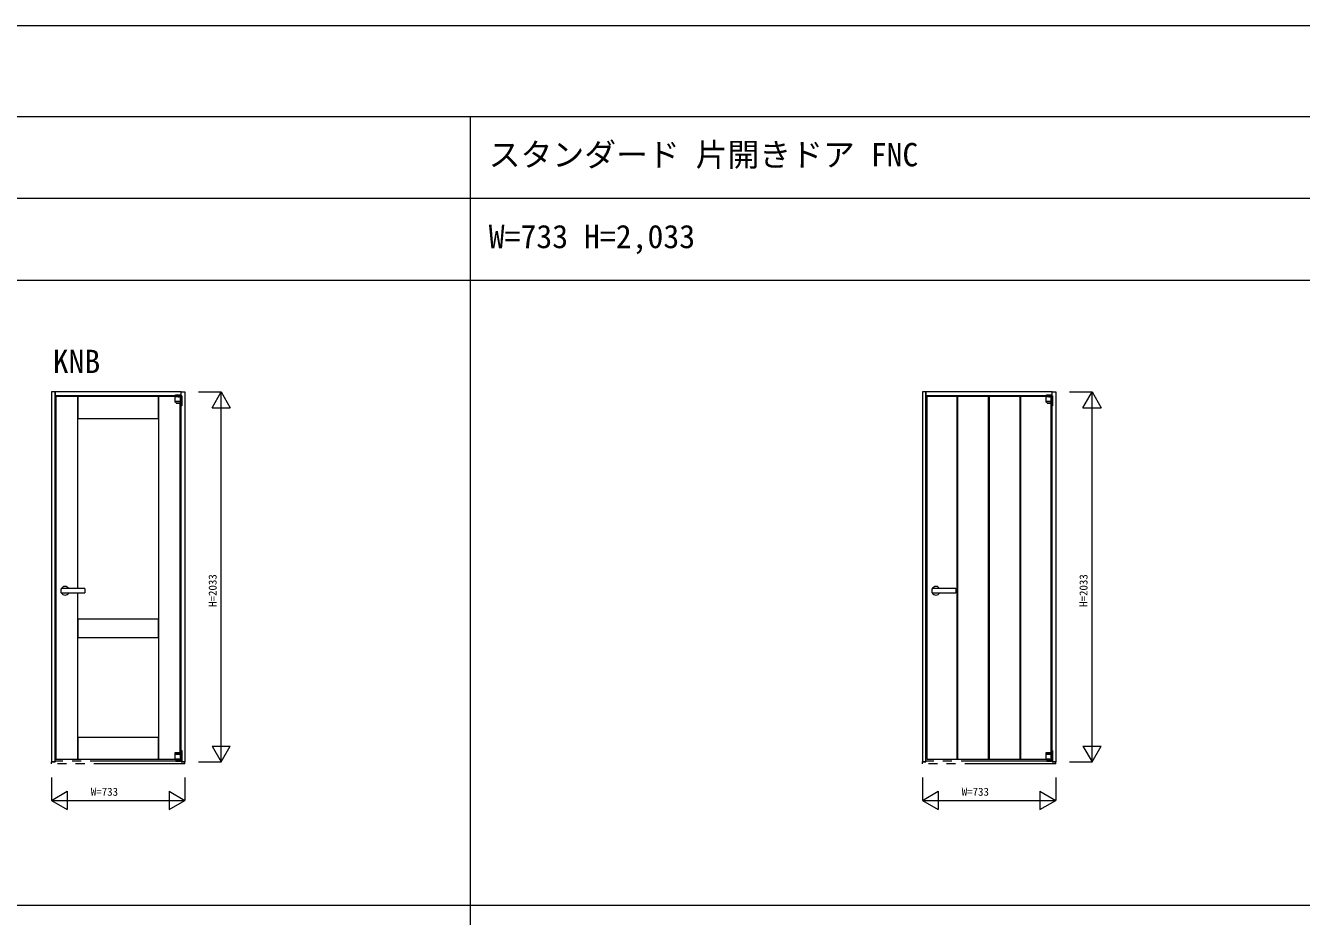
# Model space of a CAD drawing. Units: millimetres, scale not verified. Extents: x -14341 to 14341, y -10000 to 10000.
# Drawn here: x 314 to 7328, y 5102 to 10000 of the extents above; entities that cross this region are included whole.
import ezdxf
from ezdxf.enums import TextEntityAlignment as Align

# ---------------------------------------------------------------- set-up
doc = ezdxf.new("R2010")
doc.units = ezdxf.units.MM
doc.header["$LTSCALE"] = 50
doc.linetypes.add('USER2', pattern=[15, 10, -1, 1, -1, 1, -1])
doc.layers.add('0-0_0', color=7, linetype='Continuous')
for name, color, linetype, lineweight in [('0-1_YKK_F1', 7, 'Continuous', 18), ('0-2_YKK_A1', 4, 'Continuous', 18), ('0-3_YKK_N1', 2, 'Continuous', 18)]:
    doc.layers.add(name, color=color, linetype=linetype, lineweight=lineweight)
doc.styles.add('ＭＳ ゴシック', font='')
doc.styles.get('ＭＳ ゴシック').set_extended_font_data('MS Gothic')

msp = doc.modelspace()

# ---------------------------------------------------------------- linework, layer by layer
at = {"layer": '0-1_YKK_F1'}
for p, q in [((-14340.01, 10000), (14341.01, 10000)), ((-14340.01, 9500), (14159.99, 9500)), ((2759.99, -10000), (2759.99, 9500)), ((-14340.01, 9050), (14159.99, 9050)), ((-14340.01, 8600), (14159.99, 8600)), ((-14340.01, 5165), (14159.99, 5165))]:
    msp.add_line(p, q, dxfattribs=at)
at = {"layer": '0-2_YKK_A1'}
for p, q in [((601.51, 6904.5), (601.51, 7960.5)), ((1134.52, 7957.9), (1134.52, 7958.8)), ((1135.42, 7958.8), (1134.52, 7958.8)), ((1134.52, 7958.8), (1134.52, 7933.3)), ((1134.52, 7933.3), (1165.52, 7933.3)), ((1134.52, 7932.3), (1134.52, 7931.3)), ((1134.52, 7932.3), (1135.42, 7932.3)), ((1142.25, 7925), (1134.92, 7930.5)), ((1135.12, 7932.3), (1135.12, 7933.3)), ((1162.69, 7932.3), (1135.42, 7932.3)), ((1136.31, 7960.5), (1136.31, 7958.8)), ((1138.61, 7966), (1138.61, 7969)), ((1138.61, 7969), (1164.61, 7969)), ((1138.61, 7966), (1164.61, 7966)), ((1138.61, 7964.22), (1138.61, 7966)), ((1138.61, 7965), (1148.11, 7965)), ((1148.11, 7966), (1148.11, 7958.8)), ((1155.11, 7962), (1148.11, 7962)), ((1155.11, 7958.8), (1155.11, 7966)), ((1155.11, 7965), (1164.61, 7965)), ((1164.61, 7962), (1155.11, 7962)), ((1164.91, 7959.1), (1155.11, 7959.1)), ((1165.17, 7958.8), (1162.69, 7958.8)), ((1165.17, 7932.3), (1162.69, 7932.3)), ((1164.61, 7966), (1164.61, 7969)), ((1164.61, 7966), (1164.61, 7964.22)), ((1167.51, 7965), (1164.61, 7965)), ((1164.61, 7964.22), (1164.61, 7962)), ((1164.61, 7962), (1167.51, 7962)), ((1164.91, 7958.8), (1164.91, 7959.1)), ((1164.92, 7932.3), (1164.92, 7933.3)), ((1164.92, 7932.3), (1164.92, 7933.3)), ((1165.17, 7932.3), (1165.52, 7932.3)), ((1165.52, 7933.3), (1165.52, 7958.8)), ((1165.52, 7925.8), (1165.52, 7932.3)), ((1169.51, 7964.58), (1169.51, 7965.5)), ((1169.51, 7954), (1169.51, 7960)), ((1169.51, 7960), (1172.51, 7960)), ((1169.51, 6014), (1169.51, 7960)), ((1169.51, 7946), (1169.51, 7952)), ((1169.51, 7946), (1169.51, 7916)), ((1172.51, 7965), (1172.51, 7961)), ((1172.51, 7961), (1172.51, 7960)), ((1172.51, 7954), (1172.51, 7960)), ((1172.51, 7952), (1172.51, 7946)), ((1172.51, 7916), (1172.51, 7946)), ((5435.24, 5966.5), (5435.24, 7960.5)), ((5439.24, 5966.5), (5439.24, 7960.5)), ((5607.99, 5966.5), (5607.99, 7960.5)), ((5611.99, 5966.5), (5611.99, 7960.5)), ((5780.74, 5966.5), (5780.74, 7960.5)), ((5784.74, 5966.5), (5784.74, 7960.5)), ((5921.5, 7957.9), (5921.5, 7958.8)), ((5922.4, 7958.8), (5921.5, 7958.8)), ((5921.5, 7958.8), (5921.5, 7933.3)), ((5921.5, 7933.3), (5952.5, 7933.3)), ((5921.5, 7932.3), (5921.5, 7931.3)), ((5921.5, 7932.3), (5922.4, 7932.3)), ((5929.23, 7925), (5921.9, 7930.5)), ((5922.1, 7932.3), (5922.1, 7933.3)), ((5949.67, 7932.3), (5922.4, 7932.3)), ((5923.29, 7960.5), (5923.29, 7958.8)), ((5925.59, 7966), (5925.59, 7969)), ((5925.59, 7969), (5951.59, 7969)), ((5925.59, 7966), (5951.59, 7966)), ((5925.59, 7964.22), (5925.59, 7966)), ((5925.59, 7965), (5935.09, 7965)), ((5935.09, 7966), (5935.09, 7958.8)), ((5942.09, 7962), (5935.09, 7962)), ((5942.09, 7958.8), (5942.09, 7966)), ((5942.09, 7965), (5951.59, 7965)), ((5951.59, 7962), (5942.09, 7962)), ((5951.89, 7959.1), (5942.09, 7959.1)), ((5952.15, 7958.8), (5949.67, 7958.8)), ((5952.15, 7932.3), (5949.67, 7932.3)), ((5951.59, 7966), (5951.59, 7969)), ((5951.59, 7966), (5951.59, 7964.22)), ((5954.49, 7965), (5951.59, 7965)), ((5951.59, 7964.22), (5951.59, 7962)), ((5951.59, 7962), (5954.49, 7962)), ((5951.89, 7958.8), (5951.89, 7959.1)), ((5951.9, 7932.3), (5951.9, 7933.3)), ((5951.9, 7932.3), (5951.9, 7933.3)), ((5952.15, 7932.3), (5952.5, 7932.3)), ((5952.5, 7933.3), (5952.5, 7958.8)), ((5952.5, 7925.8), (5952.5, 7932.3)), ((5956.49, 7964.58), (5956.49, 7965.5)), ((5956.49, 7954), (5956.49, 7960)), ((5956.49, 7960), (5959.49, 7960)), ((5956.49, 6014), (5956.49, 7960)), ((5956.49, 7946), (5956.49, 7952)), ((5956.49, 7946), (5956.49, 7916)), ((5959.49, 7965), (5959.49, 7961)), ((5959.49, 7961), (5959.49, 7960)), ((5959.49, 7954), (5959.49, 7960)), ((5959.49, 7952), (5959.49, 7946)), ((5959.49, 7916), (5959.49, 7946)), ((1160.83, 7924.8), (1164.52, 7924.8)), ((1163.31, 7924.8), (1163.52, 7924.8)), ((1164.51, 5996.08), (1164.51, 7924.8)), ((1172.51, 7916), (1172.51, 7910)), ((5947.81, 7924.8), (5951.5, 7924.8)), ((5950.29, 7924.8), (5950.5, 7924.8)), ((5951.49, 5996.07), (5951.49, 7924.88)), ((5959.49, 7916), (5959.49, 7910)), ((510.51, 6897.75), (510.51, 6903.5)), ((510.51, 6887.25), (510.51, 6897.75)), ((510.51, 6881.5), (510.51, 6887.25)), ((639.51, 6904.5), (511.51, 6904.5)), ((511.51, 6880.5), (639.51, 6880.5)), ((640.51, 6903.5), (640.51, 6897.75)), ((5297.49, 6897.75), (5297.49, 6903.5)), ((5297.49, 6887.25), (5297.49, 6897.75)), ((5297.49, 6881.5), (5297.49, 6887.25)), ((5426.49, 6904.5), (5298.49, 6904.5)), ((5298.49, 6880.5), (5426.49, 6880.5)), ((5427.49, 6903.5), (5427.49, 6897.75)), ((1104.91, 5965.9), (1104.91, 5966.5)), ((1110.91, 5965.9), (1104.91, 5965.9)), ((1136.31, 5965.9), (1110.91, 5965.9)), ((1134.51, 6001.2), (1134.51, 5993.7)), ((1164.61, 5993.7), (1134.51, 5993.7)), ((1164.61, 5992.7), (1134.51, 5992.7)), ((1137.34, 5966.2), (1134.86, 5966.2)), ((1135.11, 5993.7), (1135.11, 5992.7)), ((1139.21, 6002.2), (1135.51, 6002.2)), ((1143.11, 5966.2), (1137.34, 5966.2)), ((1143.79, 6002.2), (1139.21, 6002.2)), ((1140.11, 5962), (1140.11, 5959)), ((1148.51, 6002.2), (1143.79, 6002.2)), ((1147.61, 5962.3), (1147.61, 5962)), ((1157.14, 6002.2), (1148.51, 6002.2)), ((1154.61, 5962), (1154.61, 5962.3)), ((1156.65, 6002.2), (1156.54, 6002.2)), ((1157.51, 5962.3), (1157.51, 5964.3)), ((1165.17, 5995.5), (1157.8, 6001.95)), ((1158.18, 5966.2), (1164.61, 5966.2)), ((1160.31, 5964.3), (1160.31, 5966.2)), ((1163.71, 5965.9), (1160.31, 5965.9)), ((1163.71, 5965.9), (1163.91, 5965.9)), ((1165.51, 5993.7), (1164.61, 5993.7)), ((1164.61, 5966.2), (1165.51, 5966.2)), ((1164.91, 5992.7), (1164.91, 5993.7)), ((1164.91, 5993.7), (1164.91, 5992.7)), ((1165.11, 5962), (1167.51, 5962)), ((1165.51, 5993.7), (1165.51, 5994.75)), ((1169.51, 6014), (1169.51, 5964)), ((1169.51, 6014), (1172.51, 6014)), ((1172.51, 6014), (1172.51, 5952.5)), ((1172.51, 5972), (1172.51, 5970)), ((1172.51, 5970), (1172.51, 5964)), ((5891.89, 5965.9), (5891.89, 5966.5)), ((5897.89, 5965.9), (5891.89, 5965.9)), ((5923.29, 5965.9), (5897.89, 5965.9)), ((5921.49, 6001.2), (5921.49, 5993.7)), ((5951.59, 5993.7), (5921.49, 5993.7)), ((5951.59, 5992.7), (5921.49, 5992.7)), ((5924.32, 5966.2), (5921.84, 5966.2)), ((5922.09, 5993.7), (5922.09, 5992.7)), ((5926.18, 6002.2), (5922.49, 6002.2)), ((5930.09, 5966.2), (5924.32, 5966.2)), ((5930.77, 6002.2), (5926.18, 6002.2)), ((5927.09, 5962), (5927.09, 5959)), ((5935.49, 6002.2), (5930.77, 6002.2)), ((5934.59, 5962.3), (5934.59, 5962)), ((5944.12, 6002.2), (5935.49, 6002.2)), ((5941.59, 5962), (5941.59, 5962.3)), ((5943.63, 6002.2), (5943.52, 6002.2)), ((5944.49, 5962.3), (5944.49, 5964.3)), ((5952.15, 5995.5), (5944.77, 6001.95)), ((5945.16, 5966.2), (5951.59, 5966.2)), ((5947.29, 5964.3), (5947.29, 5966.2)), ((5950.69, 5965.9), (5947.29, 5965.9)), ((5950.69, 5965.9), (5950.89, 5965.9)), ((5952.49, 5993.7), (5951.59, 5993.7)), ((5951.59, 5966.2), (5952.49, 5966.2)), ((5951.89, 5992.7), (5951.89, 5993.7)), ((5951.89, 5993.7), (5951.89, 5992.7)), ((5952.09, 5962), (5954.49, 5962)), ((5952.49, 5993.7), (5952.49, 5994.75)), ((5956.49, 6014), (5956.49, 5964)), ((5956.49, 6014), (5959.49, 6014)), ((5959.49, 6014), (5959.49, 5952.5)), ((5959.49, 5972), (5959.49, 5970)), ((5959.49, 5970), (5959.49, 5964)), ((1140.11, 5959), (1172.51, 5959)), ((1165.51, 5959), (1167.91, 5959)), ((1169.51, 5952.5), (1169.51, 5956.4)), ((5927.09, 5959), (5959.49, 5959)), ((5952.49, 5959), (5954.89, 5959)), ((5956.49, 5952.5), (5956.49, 5956.4))]:
    msp.add_line(p, q, dxfattribs=at)
at = {"layer": '0-2_YKK_A1', "linetype": 'USER2'}
for p, q in [((456.51, 5940.5), (456.51, 5952.5)), ((476.51, 5952.5), (456.51, 5952.5)), ((1189.51, 5940.5), (456.51, 5940.5)), ((1169.51, 5956), (476.51, 5956)), ((476.51, 5956), (476.51, 5952.5)), ((1169.51, 5956), (1169.51, 5952.5)), ((1169.51, 5952.5), (1189.51, 5952.5)), ((1189.51, 5940.5), (1189.51, 5952.5)), ((5243.49, 5940.5), (5243.49, 5952.5)), ((5263.49, 5952.5), (5243.49, 5952.5)), ((5976.49, 5940.5), (5243.49, 5940.5)), ((5956.49, 5956), (5263.49, 5956)), ((5263.49, 5956), (5263.49, 5952.5)), ((5956.49, 5956), (5956.49, 5952.5)), ((5956.49, 5952.5), (5976.49, 5952.5)), ((5976.49, 5940.5), (5976.49, 5952.5))]:
    msp.add_line(p, q, dxfattribs=at)
at = {"layer": '0-2_YKK_A1'}
for points in [[(456.51, 5952.5), (476.51, 5952.5), (476.51, 7985.5), (456.51, 7985.5)], [(601.51, 7840.5), (1044.51, 7840.5), (1044.51, 7960.5), (601.51, 7960.5)], [(5243.49, 5952.5), (5263.49, 5952.5), (5263.49, 7985.5), (5243.49, 7985.5)], [(601.51, 6636.5), (1044.51, 6636.5), (1044.51, 6736.5), (601.51, 6736.5)], [(601.51, 5966.5), (1044.51, 5966.5), (1044.51, 6086.5), (601.51, 6086.5)]]:
    msp.add_lwpolyline(points, close=True, dxfattribs=at)
for points in [[(1164.61, 7965.5), (1169.51, 7965.5), (1169.51, 7985.5), (476.51, 7985.5), (476.51, 7965.5), (1138.61, 7965.5)], [(601.51, 7960.5), (481.51, 7960.5), (481.51, 5966.5)], [(1148.11, 7960.5), (1044.51, 7960.5), (1044.51, 5966.5), (1134.51, 5966.5)], [(1162.69, 7958.8), (1141.85, 7958.8), (1135.42, 7958.8)], [(1148.11, 7959.1), (1136.31, 7959.1), (1136.31, 7958.8)], [(1148.11, 7962), (1138.61, 7962), (1138.61, 7964.22)], [(1152.41, 7958.8), (1155.29, 7958.8), (1157.66, 7958.8)], [(1165.52, 7957.9), (1165.52, 7958.8), (1165.17, 7958.8)], [(1169.51, 7985.5), (1189.51, 7985.5), (1189.51, 5952.5), (1169.51, 5952.5)], [(1172.51, 7965), (1169.51, 7965), (1169.51, 7964.58)], [(1172.51, 7954), (1172.51, 7952), (1169.51, 7952), (1169.51, 7954)], [(1172.51, 7965), (1172.51, 7945.4), (1172.51, 7910)], [(5951.59, 7965.5), (5956.49, 7965.5), (5956.49, 7985.5), (5263.49, 7985.5), (5263.49, 7965.5), (5925.59, 7965.5)], [(5923.29, 7960.5), (5268.49, 7960.5), (5268.49, 5966.5), (5921.49, 5966.5)], [(5949.67, 7958.8), (5928.83, 7958.8), (5922.4, 7958.8)], [(5935.09, 7959.1), (5923.29, 7959.1), (5923.29, 7958.8)], [(5935.09, 7962), (5925.59, 7962), (5925.59, 7964.22)], [(5939.39, 7958.8), (5942.27, 7958.8), (5944.63, 7958.8)], [(5952.5, 7957.9), (5952.5, 7958.8), (5952.15, 7958.8)], [(5956.49, 7985.5), (5976.49, 7985.5), (5976.49, 5952.5), (5956.49, 5952.5)], [(5959.49, 7965), (5956.49, 7965), (5956.49, 7964.58)], [(5959.49, 7954), (5959.49, 7952), (5956.49, 7952), (5956.49, 7954)], [(5959.49, 7965), (5959.49, 7945.4), (5959.49, 7910)], [(1142.85, 7924.8), (1151.52, 7924.8), (1156.24, 7924.8), (1160.83, 7924.8)], [(1172.51, 7910), (1169.51, 7910), (1169.51, 7916)], [(5929.83, 7924.8), (5938.5, 7924.8), (5943.22, 7924.8), (5947.81, 7924.8)], [(5959.49, 7910), (5956.49, 7910), (5956.49, 7916)], [(481.51, 5966.5), (601.51, 5966.5), (601.51, 6880.5)], [(640.51, 6897.75), (640.51, 6887.25), (640.51, 6881.5)], [(5427.49, 6897.75), (5427.49, 6887.25), (5427.49, 6881.5)], [(1134.51, 5992.7), (1134.51, 5966.2), (1134.86, 5966.2)], [(1142.71, 5965.9), (1136.31, 5965.9), (1136.31, 5966.2)], [(1140.11, 5962), (1162.11, 5962), (1165.11, 5962)], [(1142.71, 5966.2), (1142.71, 5964.3), (1160.31, 5964.3)], [(1158.18, 5966.2), (1148.51, 5966.2), (1143.11, 5966.2)], [(1145.51, 5964.3), (1145.51, 5962.3), (1157.51, 5962.3)], [(1164.91, 5966.2), (1164.91, 5965.9), (1163.91, 5965.9)], [(1165.51, 5966.2), (1165.51, 5992.7), (1164.61, 5992.7)], [(5921.49, 5992.7), (5921.49, 5966.2), (5921.84, 5966.2)], [(5929.69, 5965.9), (5923.29, 5965.9), (5923.29, 5966.2)], [(5927.09, 5962), (5949.09, 5962), (5952.09, 5962)], [(5929.69, 5966.2), (5929.69, 5964.3), (5947.29, 5964.3)], [(5945.16, 5966.2), (5935.49, 5966.2), (5930.09, 5966.2)], [(5932.49, 5964.3), (5932.49, 5962.3), (5944.49, 5962.3)], [(5951.89, 5966.2), (5951.89, 5965.9), (5950.89, 5965.9)], [(5952.49, 5966.2), (5952.49, 5992.7), (5951.59, 5992.7)], [(1140.11, 5959), (1140.11, 5956.4), (1172.51, 5956.4)], [(5927.09, 5959), (5927.09, 5956.4), (5959.49, 5956.4)]]:
    msp.add_lwpolyline(points, dxfattribs=at)
for centre, radius, start, end in [((1135.52, 7931.3), 1, 180, 233.1301), ((1164.52, 7925.8), 1, 270, 0), ((1167.51, 7960), 5, 0, 90), ((1167.51, 7960), 2, 0, 90), ((5922.5, 7931.3), 1, 180, 233.1301), ((5951.5, 7925.8), 1, 270, 0), ((5954.49, 7960), 5, 0, 90), ((5954.49, 7960), 2, 0, 90), ((1142.85, 7925.8), 1, 233.1301, 270), ((5929.83, 7925.8), 1, 233.1301, 270), ((531.51, 6892.5), 23.5, 153.33134, 206.66866), ((511.51, 6903.5), 1, 90, 180), ((511.51, 6881.5), 1, 180, 270), ((531.51, 6892.5), 23.5, 30.70636, 149.36289), ((531.51, 6892.5), 23.5, 210.63711, 329.29364), ((639.51, 6903.5), 1, 0, 90), ((639.51, 6881.5), 1, 270, 0), ((5318.49, 6892.5), 23.5, 153.33134, 206.66866), ((5298.49, 6903.5), 1, 90, 180), ((5298.49, 6881.5), 1, 180, 270), ((5318.49, 6892.5), 23.5, 30.70636, 149.36289), ((5318.49, 6892.5), 23.5, 210.63711, 329.29364), ((5426.49, 6903.5), 1, 0, 90), ((5426.49, 6881.5), 1, 270, 0), ((1135.51, 6001.2), 1, 90, 180), ((1157.14, 6001.2), 1, 48.81407, 90), ((1164.51, 5994.75), 1, 0, 48.81407), ((1167.51, 5964), 2, 270, 0), ((1167.51, 5964), 5, 270, 0), ((5922.49, 6001.2), 1, 90, 180), ((5944.12, 6001.2), 1, 48.81407, 90), ((5951.49, 5994.75), 1, 0, 48.81407), ((5954.49, 5964), 2, 270, 0), ((5954.49, 5964), 5, 270, 0)]:
    msp.add_arc(centre, radius, start, end, dxfattribs=at)
at = {"layer": '0-3_YKK_N1'}
for p, q in [((1264.51, 7985.5), (1389.51, 7985.5)), ((1339.51, 7898.9), (1389.51, 7985.5)), ((1389.51, 5952.5), (1389.51, 7985.5)), ((1389.51, 7985.5), (1439.51, 7898.9)), ((6051.49, 7985.5), (6176.49, 7985.5)), ((6126.49, 7898.9), (6176.49, 7985.5)), ((6176.49, 5952.5), (6176.49, 7985.5)), ((6176.49, 7985.5), (6226.49, 7898.9)), ((1339.51, 7898.9), (1439.51, 7898.9)), ((6126.49, 7898.9), (6226.49, 7898.9)), ((1339.51, 6039.1), (1389.51, 5952.5)), ((1339.51, 6039.1), (1439.51, 6039.1)), ((1389.51, 5952.5), (1439.51, 6039.1)), ((6126.49, 6039.1), (6176.49, 5952.5)), ((6126.49, 6039.1), (6226.49, 6039.1)), ((6176.49, 5952.5), (6226.49, 6039.1)), ((1264.51, 5952.5), (1389.51, 5952.5)), ((6051.49, 5952.5), (6176.49, 5952.5)), ((456.51, 5865.5), (456.51, 5740.5)), ((1189.51, 5865.5), (1189.51, 5740.5)), ((5243.49, 5865.5), (5243.49, 5740.5)), ((5976.49, 5865.5), (5976.49, 5740.5)), ((456.51, 5740.5), (543.12, 5790.5)), ((543.12, 5790.5), (543.12, 5690.5)), ((1102.91, 5790.5), (1102.91, 5690.5)), ((1102.91, 5790.5), (1189.51, 5740.5)), ((5243.49, 5740.5), (5330.09, 5790.5)), ((5330.09, 5790.5), (5330.09, 5690.5)), ((5889.89, 5790.5), (5889.89, 5690.5)), ((5889.89, 5790.5), (5976.49, 5740.5)), ((456.51, 5740.5), (1189.51, 5740.5)), ((456.51, 5740.5), (543.12, 5690.5)), ((1102.91, 5690.5), (1189.51, 5740.5)), ((5243.49, 5740.5), (5976.49, 5740.5)), ((5243.49, 5740.5), (5330.09, 5690.5)), ((5889.89, 5690.5), (5976.49, 5740.5))]:
    msp.add_line(p, q, dxfattribs=at)

# ---------------------------------------------------------------- texts
at = {"layer": '0-0_0', "style": 'ＭＳ ゴシック'}
for s, p in [('スタンダード 片開きドア FNC', (2859.99, 9187.5)), ('W=733 H=2,033', (2859.99, 8737.5)), ('KNB', (463.37, 8050.75))]:
    msp.add_text(s, height=128.3, dxfattribs=at).set_placement(p, align=Align.BOTTOM_LEFT)
at = {"layer": '0-3_YKK_N1', "color": 7, "style": 'ＭＳ ゴシック'}
for p in [(1377.51, 6804), (6164.49, 6804)]:
    msp.add_text('H=2033', height=43.99, rotation=90, dxfattribs=at).set_placement(p, align=Align.BOTTOM_LEFT)
for p in [(673.01, 5752.5), (5459.99, 5752.5)]:
    msp.add_text('W=733', height=43.99, dxfattribs=at).set_placement(p, align=Align.BOTTOM_LEFT)

doc.saveas('drawing.dxf')
